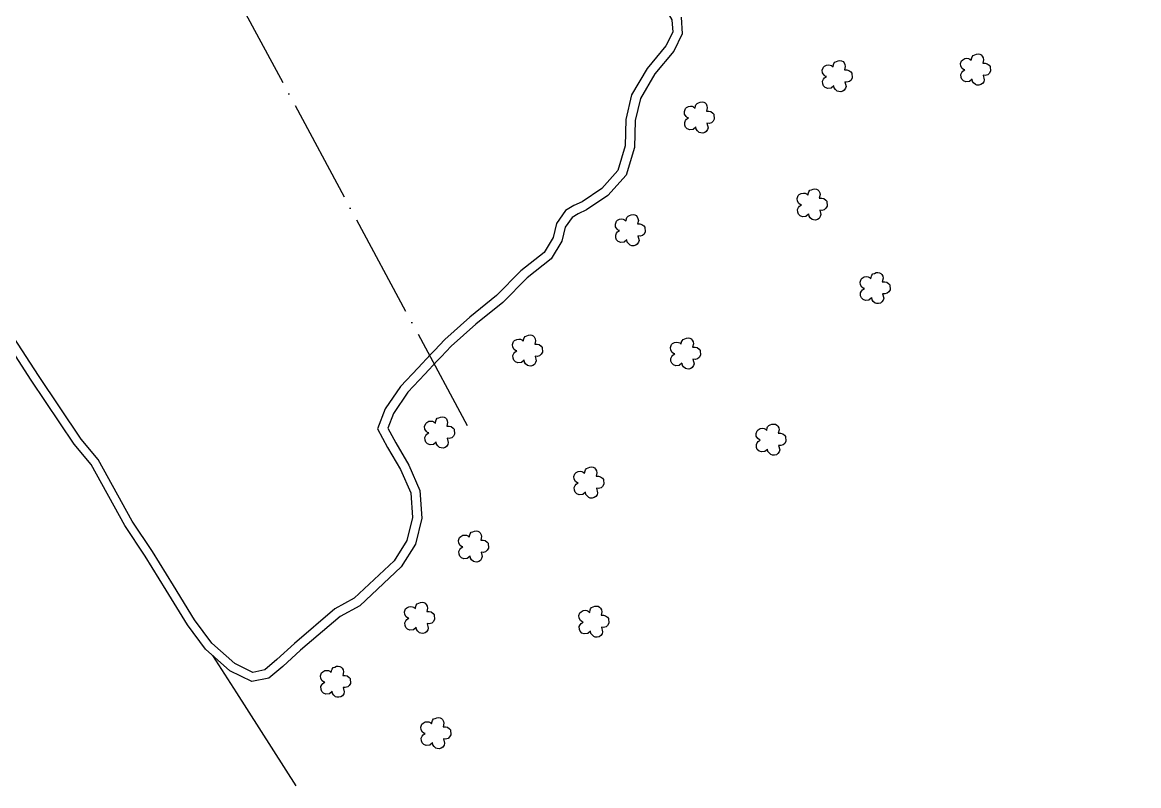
# Model space of a CAD drawing. Extents: x 713955 to 718155, y 7814478 to 7820418.
# Drawn here: x 716520 to 717036, y 7817044 to 7817397 of the extents above; entities that cross this region are included whole.
import ezdxf

# ---------------------------------------------------------------- set-up
doc = ezdxf.new("R2010")
doc.units = 0
doc.linetypes.add('ACAD_ISO04W100', pattern=[30, 24, -3, 0, -3])
doc.linetypes.add('CONTINUO', pattern=[0])
for name, color, linetype in [('0114001050', 1, 'Continuous'), ('0114001050014', 5, 'Continuous'), ('_SIMBOLO ARVORE', 118, 'Continuous'), ('REDE_DE_LUZ', 6, 'Continuous')]:
    doc.layers.add(name, color=color, linetype=linetype)

msp = doc.modelspace()

# ---------------------------------------------------------------- linework, layer by layer
msp.add_lwpolyline([(716607.83, 7817104.17), (716618.86, 7817086.86), (716646.26, 7817043.87)])
at = {"layer": '0114001050'}
msp.add_lwpolyline([(716824.53, 7817399.69), (716825.11, 7817391.88), (716821.15, 7817383.93), (716812.37, 7817373.42), (716805.71, 7817361.98), (716803.3, 7817351.75), (716802.93, 7817339.35), (716799.16, 7817326.49), (716790.69, 7817317.07), (716780.86, 7817310.43), (716776.95, 7817308.56), (716774.08, 7817306.95), (716770.98, 7817302.35), (716769.44, 7817295.91), (716764.41, 7817287.79), (716753.33, 7817279.03), (716742.04, 7817267.59), (716729.53, 7817257.52), (716718.19, 7817247.28), (716713.5, 7817242.38), (716711.66, 7817240.48), (716706.05, 7817234.43), (716698.1, 7817226.01), (716691.52, 7817216.23), (716688.83, 7817209.33), (716692.53, 7817202.53), (716698.56, 7817192.26), (716703.72, 7817180.51), (716704.55, 7817167.71), (716701.7, 7817155.65), (716695.07, 7817145.17), (716675.85, 7817127.14), (716666.82, 7817122.14), (716648.51, 7817106.53), (716640.37, 7817099.04), (716633.87, 7817093.61), (716625.88, 7817092.08), (716615.76, 7817097.11), (716604.52, 7817107.12), (716596.13, 7817118.36), (716586.34, 7817134.43), (716576.57, 7817150.12), (716567.21, 7817164.3), (716551.55, 7817192.54), (716543.77, 7817201.89), (716523.91, 7817231.57), (716512.52, 7817249.26)], dxfattribs=at)
at = {"layer": '0114001050014', "linetype": 'CONTINUO', "flags": 128}
msp.add_lwpolyline([(716936.28, 7817865.62), (716988.87, 7817850.24), (717002.76, 7817845.37), (717028, 7817835.43), (717034.47, 7817828.32), (717036.24, 7817817.84), (717031.97, 7817806.87), (717026.86, 7817797.29), (717019.91, 7817790.76), (717008.97, 7817790.38), (717000.23, 7817791.49), (716992.3, 7817791.69), (716986.37, 7817785.58), (716987.15, 7817776.04), (716993.64, 7817769.8), (717002.06, 7817764.21), (717004.68, 7817757.29), (717002.5, 7817750.67), (716992.98, 7817746.14), (716982.91, 7817745.09), (716976.54, 7817740.19), (716971.73, 7817728.13), (716963.91, 7817716.53), (716949.24, 7817693.69), (716933.66, 7817673.24), (716928.77, 7817661.78), (716925.44, 7817645.84), (716922.56, 7817629.11), (716920.57, 7817616.16), (716919.17, 7817605.92), (716921.53, 7817597.94), (716928.02, 7817591.81), (716934.66, 7817585.35), (716935.17, 7817577.45), (716931.48, 7817564.77), (716926.16, 7817556.35), (716920.8, 7817549.66), (716913.18, 7817544.95), (716900.08, 7817541.9), (716887.56, 7817540.52), (716878.04, 7817537.35), (716869.02, 7817528.54), (716858.56, 7817520.67), (716852.12, 7817513.28), (716847.92, 7817501.93), (716844.28, 7817490.91), (716838.74, 7817479.63), (716830.14, 7817471.95), (716822.41, 7817463.09), (716819.81, 7817451.69), (716822.95, 7817434.56), (716820.24, 7817424.14), (716815.68, 7817413.6), (716816.37, 7817405), (716820.31, 7817398.36), (716820.73, 7817392.74), (716817.52, 7817386.3), (716808.84, 7817375.9), (716801.67, 7817363.59), (716799.01, 7817352.31), (716798.65, 7817340.03), (716795.31, 7817328.64), (716787.85, 7817320.33), (716778.71, 7817314.18), (716774.97, 7817312.38), (716771.08, 7817310.2), (716766.98, 7817304.1), (716765.42, 7817297.58), (716761.16, 7817290.7), (716750.45, 7817282.24), (716739.15, 7817270.79), (716726.74, 7817260.8), (716715.18, 7817250.37), (716710.41, 7817245.36), (716708.54, 7817243.44), (716702.92, 7817237.37), (716694.73, 7817228.71), (716687.69, 7817218.24), (716684.09, 7817209.03), (716688.79, 7817200.41), (716694.72, 7817190.3), (716699.48, 7817179.48), (716700.21, 7817168.08), (716697.68, 7817157.34), (716691.73, 7817147.93), (716673.3, 7817130.64), (716664.36, 7817125.69), (716645.66, 7817109.75), (716637.54, 7817102.27), (716631.9, 7817097.57), (716626.41, 7817096.28), (716618.02, 7817100.45), (716607.49, 7817109.83), (716599.45, 7817120.61), (716589.74, 7817136.53), (716579.93, 7817152.28), (716570.63, 7817166.37), (716554.87, 7817194.81), (716546.98, 7817204.28), (716527.26, 7817233.77), (716515.9, 7817251.41), (716505.21, 7817268.42), (716497.98, 7817276.72), (716495.34, 7817277.38), (716489.05, 7817274.61), (716480.24, 7817264.47), (716465.53, 7817247.84), (716445.05, 7817226.1), (716423.81, 7817204.24), (716403.97, 7817183.6), (716384.9, 7817163.59), (716366.49, 7817144.47), (716352.38, 7817130.35), (716335.45, 7817115.69), (716320.23, 7817099.77), (716325.08, 7817113.41), (716334.01, 7817128.36), (716347.32, 7817150.87), (716360.68, 7817173.86), (716392.28, 7817226.05), (716420.15, 7817271.61), (716435.46, 7817295.83), (716462.57, 7817339.48), (716489.88, 7817385.22), (716502.89, 7817406.2), (716518.48, 7817430.52), (716521.99, 7817435.09), (716526.36, 7817437.31), (716533.72, 7817435.72), (716543.96, 7817431), (716554.17, 7817432.7), (716562.01, 7817440.1), (716567.72, 7817444.06), (716574.35, 7817440.53), (716582.79, 7817431.59), (716590.62, 7817422.57), (716597.67, 7817414.23), (716604.42, 7817407.38), (716611.81, 7817402.91), (716618.83, 7817406.87), (716624.27, 7817415.49), (716632.21, 7817427.73), (716643.43, 7817439.86), (716654.25, 7817451.67), (716664.4, 7817461.05), (716675.15, 7817470.95), (716684.13, 7817479.72), (716695.05, 7817490.19), (716705.08, 7817499.08), (716715.15, 7817507.9), (716722.35, 7817514.14), (716731.32, 7817522.24), (716737.42, 7817528.86), (716736.93, 7817533.16), (716731.17, 7817539.67), (716724.31, 7817545.85), (716718.52, 7817551.63), (716711.13, 7817559.16), (716685.79, 7817585.91), (716674.63, 7817597.91), (716664.74, 7817608.45), (716658.9, 7817612.8), (716661.44, 7817617.11), (716667.76, 7817623.47), (716675.81, 7817627.66), (716688.68, 7817631.44), (716727.11, 7817640.26), (716746.48, 7817645.46), (716763.72, 7817651.89), (716778.19, 7817658.17), (716793.46, 7817666.84), (716819.12, 7817688.01), (716828.89, 7817697.84), (716839.17, 7817709.59), (716847.48, 7817720.9), (716859.72, 7817743.31), (716864.55, 7817756.18), (716869.69, 7817772.57), (716873.2, 7817787.68), (716876.58, 7817802.68), (716879.79, 7817818.32), (716883.26, 7817833.85), (716885.57, 7817849.43), (716887.68, 7817862.77), (716890.13, 7817873.52), (716893.94, 7817877.39), (716906.46, 7817875.11)], close=True, dxfattribs=at)
at = {"layer": '_SIMBOLO ARVORE', "linetype": 'CONTINUO'}
for points in [[(716895.21, 7817367.8, 0), (716893.96, 7817366.75, 0), (716892.38, 7817366.57, 0), (716891.25, 7817367.01, 0), (716890.45, 7817367.79, 0), (716890.12, 7817368.7, 0), (716890.03, 7817370.03, 0), (716890.46, 7817370.87, 0), (716890.92, 7817371.49, 0), (716891.83, 7817372.11, 0), (716891.25, 7817372.29, 0), (716890.68, 7817372.76, 0), (716890.01, 7817373.82, 0), (716889.88, 7817375.09, 0), (716890.37, 7817376.4, 0), (716890.88, 7817376.87, 0), (716891.81, 7817377.44, 0), (716892.79, 7817377.57, 0), (716893.57, 7817377.46, 0), (716894.18, 7817377.17, 0), (716894.86, 7817376.57, 0), (716895.06, 7817377.72, 0), (716895.24, 7817378.18, 0), (716895.74, 7817378.82, 0), (716896.49, 7817379.1, 0), (716897.23, 7817379.43, 0), (716898.05, 7817379.5, 0), (716898.83, 7817379.39, 0), (716899.47, 7817379.05, 0), (716899.94, 7817378.55, 0), (716900.35, 7817377.73, 0), (716900.52, 7817376.82, 0), (716900.14, 7817375.21, 0), (716901.27, 7817375.23, 0), (716902.21, 7817375, 0), (716903.09, 7817374.3, 0), (716903.58, 7817373.74, 0), (716903.71, 7817371.52, 0), (716903.17, 7817370.52, 0), (716902.44, 7817369.86, 0), (716901.3, 7817369.56, 0), (716900.3, 7817369.64, 0), (716900.84, 7817367.57, 0), (716900.59, 7817366.68, 0), (716899.99, 7817365.84, 0), (716899.33, 7817365.31, 0), (716898.39, 7817365.08, 0), (716897.46, 7817365.14, 0), (716896.76, 7817365.33, 0), (716895.96, 7817366.12, 0), (716895.42, 7817366.83, 0), (716895.25, 7817367.9, 0)], [(716959.15, 7817370.86, 0), (716957.9, 7817369.82, 0), (716956.32, 7817369.64, 0), (716955.19, 7817370.07, 0), (716954.39, 7817370.86, 0), (716954.06, 7817371.76, 0), (716953.97, 7817373.09, 0), (716954.4, 7817373.93, 0), (716954.86, 7817374.55, 0), (716955.77, 7817375.17, 0), (716955.19, 7817375.36, 0), (716954.62, 7817375.83, 0), (716953.94, 7817376.89, 0), (716953.82, 7817378.15, 0), (716954.31, 7817379.47, 0), (716954.82, 7817379.94, 0), (716955.75, 7817380.51, 0), (716956.72, 7817380.64, 0), (716957.5, 7817380.53, 0), (716958.12, 7817380.24, 0), (716958.8, 7817379.64, 0), (716959, 7817380.79, 0), (716959.17, 7817381.25, 0), (716959.68, 7817381.89, 0), (716960.43, 7817382.17, 0), (716961.16, 7817382.49, 0), (716961.99, 7817382.57, 0), (716962.77, 7817382.46, 0), (716963.41, 7817382.12, 0), (716963.88, 7817381.61, 0), (716964.29, 7817380.8, 0), (716964.45, 7817379.89, 0), (716964.08, 7817378.28, 0), (716965.21, 7817378.29, 0), (716966.14, 7817378.07, 0), (716967.03, 7817377.37, 0), (716967.52, 7817376.81, 0), (716967.65, 7817374.59, 0), (716967.1, 7817373.59, 0), (716966.38, 7817372.93, 0), (716965.24, 7817372.62, 0), (716964.24, 7817372.71, 0), (716964.77, 7817370.63, 0), (716964.53, 7817369.75, 0), (716963.93, 7817368.9, 0), (716963.27, 7817368.38, 0), (716962.33, 7817368.15, 0), (716961.4, 7817368.2, 0), (716960.7, 7817368.4, 0), (716959.9, 7817369.19, 0), (716959.35, 7817369.9, 0), (716959.19, 7817370.97, 0)], [(716831.38, 7817348.69, 0), (716830.13, 7817347.65, 0), (716828.55, 7817347.47, 0), (716827.42, 7817347.9, 0), (716826.62, 7817348.69, 0), (716826.29, 7817349.59, 0), (716826.2, 7817350.92, 0), (716826.63, 7817351.76, 0), (716827.09, 7817352.38, 0), (716828, 7817353, 0), (716827.42, 7817353.19, 0), (716826.85, 7817353.66, 0), (716826.17, 7817354.72, 0), (716826.05, 7817355.98, 0), (716826.54, 7817357.3, 0), (716827.05, 7817357.77, 0), (716827.98, 7817358.34, 0), (716828.95, 7817358.47, 0), (716829.73, 7817358.36, 0), (716830.35, 7817358.07, 0), (716831.03, 7817357.47, 0), (716831.23, 7817358.62, 0), (716831.4, 7817359.08, 0), (716831.91, 7817359.72, 0), (716832.66, 7817360, 0), (716833.39, 7817360.32, 0), (716834.22, 7817360.4, 0), (716835, 7817360.29, 0), (716835.64, 7817359.95, 0), (716836.11, 7817359.44, 0), (716836.52, 7817358.63, 0), (716836.68, 7817357.72, 0), (716836.31, 7817356.11, 0), (716837.44, 7817356.12, 0), (716838.37, 7817355.9, 0), (716839.26, 7817355.2, 0), (716839.75, 7817354.64, 0), (716839.88, 7817352.42, 0), (716839.33, 7817351.42, 0), (716838.61, 7817350.76, 0), (716837.47, 7817350.45, 0), (716836.47, 7817350.54, 0), (716837, 7817348.46, 0), (716836.76, 7817347.58, 0), (716836.16, 7817346.73, 0), (716835.5, 7817346.21, 0), (716834.56, 7817345.98, 0), (716833.63, 7817346.03, 0), (716832.93, 7817346.23, 0), (716832.13, 7817347.02, 0), (716831.58, 7817347.73, 0), (716831.42, 7817348.8, 0)], [(716883.56, 7817308.43, 0), (716882.32, 7817307.38, 0), (716880.74, 7817307.2, 0), (716879.61, 7817307.64, 0), (716878.81, 7817308.43, 0), (716878.48, 7817309.33, 0), (716878.39, 7817310.66, 0), (716878.82, 7817311.5, 0), (716879.27, 7817312.12, 0), (716880.18, 7817312.74, 0), (716879.6, 7817312.92, 0), (716879.03, 7817313.4, 0), (716878.36, 7817314.46, 0), (716878.24, 7817315.72, 0), (716878.72, 7817317.03, 0), (716879.23, 7817317.5, 0), (716880.16, 7817318.07, 0), (716881.14, 7817318.2, 0), (716881.92, 7817318.09, 0), (716882.54, 7817317.81, 0), (716883.21, 7817317.2, 0), (716883.42, 7817318.36, 0), (716883.59, 7817318.82, 0), (716884.1, 7817319.46, 0), (716884.85, 7817319.73, 0), (716885.58, 7817320.06, 0), (716886.41, 7817320.13, 0), (716887.19, 7817320.02, 0), (716887.82, 7817319.69, 0), (716888.29, 7817319.18, 0), (716888.71, 7817318.36, 0), (716888.87, 7817317.46, 0), (716888.49, 7817315.84, 0), (716889.63, 7817315.86, 0), (716890.56, 7817315.63, 0), (716891.44, 7817314.93, 0), (716891.93, 7817314.38, 0), (716892.07, 7817312.15, 0), (716891.52, 7817311.16, 0), (716890.8, 7817310.49, 0), (716889.66, 7817310.19, 0), (716888.66, 7817310.28, 0), (716889.19, 7817308.2, 0), (716888.95, 7817307.31, 0), (716888.35, 7817306.47, 0), (716887.68, 7817305.94, 0), (716886.74, 7817305.71, 0), (716885.81, 7817305.77, 0), (716885.12, 7817305.97, 0), (716884.31, 7817306.75, 0), (716883.77, 7817307.46, 0), (716883.6, 7817308.54, 0)], [(716799.46, 7817296.5, 0), (716798.22, 7817295.46, 0), (716796.63, 7817295.28, 0), (716795.51, 7817295.71, 0), (716794.71, 7817296.5, 0), (716794.37, 7817297.4, 0), (716794.29, 7817298.73, 0), (716794.72, 7817299.57, 0), (716795.17, 7817300.19, 0), (716796.08, 7817300.81, 0), (716795.5, 7817301, 0), (716794.93, 7817301.47, 0), (716794.26, 7817302.53, 0), (716794.14, 7817303.79, 0), (716794.62, 7817305.11, 0), (716795.13, 7817305.58, 0), (716796.06, 7817306.15, 0), (716797.04, 7817306.28, 0), (716797.82, 7817306.16, 0), (716798.44, 7817305.88, 0), (716799.11, 7817305.28, 0), (716799.32, 7817306.43, 0), (716799.49, 7817306.89, 0), (716799.99, 7817307.53, 0), (716800.75, 7817307.81, 0), (716801.48, 7817308.13, 0), (716802.31, 7817308.21, 0), (716803.09, 7817308.1, 0), (716803.72, 7817307.76, 0), (716804.19, 7817307.25, 0), (716804.61, 7817306.44, 0), (716804.77, 7817305.53, 0), (716804.39, 7817303.92, 0), (716805.52, 7817303.93, 0), (716806.46, 7817303.71, 0), (716807.34, 7817303.01, 0), (716807.83, 7817302.45, 0), (716807.96, 7817300.23, 0), (716807.42, 7817299.23, 0), (716806.7, 7817298.57, 0), (716805.55, 7817298.26, 0), (716804.55, 7817298.35, 0), (716805.09, 7817296.27, 0), (716804.84, 7817295.39, 0), (716804.24, 7817294.54, 0), (716803.58, 7817294.02, 0), (716802.64, 7817293.79, 0), (716801.71, 7817293.84, 0), (716801.01, 7817294.04, 0), (716800.21, 7817294.83, 0), (716799.67, 7817295.54, 0), (716799.5, 7817296.61, 0)], [(716912.71, 7817269.73, 0), (716911.46, 7817268.69, 0), (716909.88, 7817268.5, 0), (716908.75, 7817268.94, 0), (716907.95, 7817269.73, 0), (716907.62, 7817270.63, 0), (716907.53, 7817271.96, 0), (716907.96, 7817272.8, 0), (716908.42, 7817273.42, 0), (716909.33, 7817274.04, 0), (716908.75, 7817274.23, 0), (716908.18, 7817274.7, 0), (716907.5, 7817275.76, 0), (716907.38, 7817277.02, 0), (716907.87, 7817278.33, 0), (716908.38, 7817278.81, 0), (716909.31, 7817279.37, 0), (716910.29, 7817279.5, 0), (716911.07, 7817279.39, 0), (716911.68, 7817279.11, 0), (716912.36, 7817278.5, 0), (716912.56, 7817279.66, 0), (716912.73, 7817280.12, 0), (716913.24, 7817280.76, 0), (716913.99, 7817281.03, 0), (716914.73, 7817281.36, 0), (716915.55, 7817281.44, 0), (716916.33, 7817281.32, 0), (716916.97, 7817280.99, 0), (716917.44, 7817280.48, 0), (716917.85, 7817279.67, 0), (716918.01, 7817278.76, 0), (716917.64, 7817277.14, 0), (716918.77, 7817277.16, 0), (716919.71, 7817276.94, 0), (716920.59, 7817276.24, 0), (716921.08, 7817275.68, 0), (716921.21, 7817273.45, 0), (716920.67, 7817272.46, 0), (716919.94, 7817271.79, 0), (716918.8, 7817271.49, 0), (716917.8, 7817271.58, 0), (716918.34, 7817269.5, 0), (716918.09, 7817268.62, 0), (716917.49, 7817267.77, 0), (716916.83, 7817267.24, 0), (716915.89, 7817267.01, 0), (716914.96, 7817267.07, 0), (716914.26, 7817267.27, 0), (716913.46, 7817268.05, 0), (716912.91, 7817268.76, 0), (716912.75, 7817269.84, 0)], [(716751.88, 7817240.83, 0), (716750.64, 7817239.79, 0), (716749.05, 7817239.61, 0), (716747.93, 7817240.04, 0), (716747.13, 7817240.83, 0), (716746.79, 7817241.73, 0), (716746.7, 7817243.06, 0), (716747.14, 7817243.9, 0), (716747.59, 7817244.52, 0), (716748.5, 7817245.14, 0), (716747.92, 7817245.33, 0), (716747.35, 7817245.8, 0), (716746.68, 7817246.86, 0), (716746.56, 7817248.12, 0), (716747.04, 7817249.44, 0), (716747.55, 7817249.91, 0), (716748.48, 7817250.48, 0), (716749.46, 7817250.61, 0), (716750.24, 7817250.5, 0), (716750.86, 7817250.21, 0), (716751.53, 7817249.61, 0), (716751.74, 7817250.76, 0), (716751.91, 7817251.22, 0), (716752.41, 7817251.86, 0), (716753.17, 7817252.14, 0), (716753.9, 7817252.46, 0), (716754.73, 7817252.54, 0), (716755.51, 7817252.43, 0), (716756.14, 7817252.09, 0), (716756.61, 7817251.58, 0), (716757.03, 7817250.77, 0), (716757.19, 7817249.86, 0), (716756.81, 7817248.25, 0), (716757.94, 7817248.26, 0), (716758.88, 7817248.04, 0), (716759.76, 7817247.34, 0), (716760.25, 7817246.78, 0), (716760.38, 7817244.56, 0), (716759.84, 7817243.56, 0), (716759.11, 7817242.9, 0), (716757.97, 7817242.59, 0), (716756.97, 7817242.68, 0), (716757.51, 7817240.6, 0), (716757.26, 7817239.72, 0), (716756.66, 7817238.87, 0), (716756, 7817238.35, 0), (716755.06, 7817238.12, 0), (716754.13, 7817238.17, 0), (716753.43, 7817238.37, 0), (716752.63, 7817239.16, 0), (716752.09, 7817239.87, 0), (716751.92, 7817240.94, 0)], [(716824.96, 7817239.42, 0), (716823.71, 7817238.38, 0), (716822.13, 7817238.19, 0), (716821, 7817238.63, 0), (716820.2, 7817239.42, 0), (716819.87, 7817240.32, 0), (716819.78, 7817241.65, 0), (716820.21, 7817242.49, 0), (716820.67, 7817243.11, 0), (716821.58, 7817243.73, 0), (716821, 7817243.92, 0), (716820.43, 7817244.39, 0), (716819.76, 7817245.45, 0), (716819.63, 7817246.71, 0), (716820.12, 7817248.02, 0), (716820.63, 7817248.5, 0), (716821.56, 7817249.06, 0), (716822.54, 7817249.19, 0), (716823.32, 7817249.08, 0), (716823.93, 7817248.8, 0), (716824.61, 7817248.19, 0), (716824.81, 7817249.35, 0), (716824.99, 7817249.81, 0), (716825.49, 7817250.45, 0), (716826.24, 7817250.72, 0), (716826.98, 7817251.05, 0), (716827.8, 7817251.13, 0), (716828.58, 7817251.01, 0), (716829.22, 7817250.68, 0), (716829.69, 7817250.17, 0), (716830.1, 7817249.36, 0), (716830.26, 7817248.45, 0), (716829.89, 7817246.83, 0), (716831.02, 7817246.85, 0), (716831.96, 7817246.63, 0), (716832.84, 7817245.93, 0), (716833.33, 7817245.37, 0), (716833.46, 7817243.14, 0), (716832.92, 7817242.15, 0), (716832.19, 7817241.48, 0), (716831.05, 7817241.18, 0), (716830.05, 7817241.27, 0), (716830.59, 7817239.19, 0), (716830.34, 7817238.31, 0), (716829.74, 7817237.46, 0), (716829.08, 7817236.93, 0), (716828.14, 7817236.7, 0), (716827.21, 7817236.76, 0), (716826.51, 7817236.96, 0), (716825.71, 7817237.74, 0), (716825.17, 7817238.45, 0), (716825, 7817239.53, 0)], [(716711.23, 7817202.89, 0), (716709.99, 7817201.84, 0), (716708.4, 7817201.66, 0), (716707.27, 7817202.1, 0), (716706.47, 7817202.89, 0), (716706.14, 7817203.79, 0), (716706.05, 7817205.12, 0), (716706.49, 7817205.96, 0), (716706.94, 7817206.58, 0), (716707.85, 7817207.2, 0), (716707.27, 7817207.38, 0), (716706.7, 7817207.85, 0), (716706.03, 7817208.91, 0), (716705.91, 7817210.18, 0), (716706.39, 7817211.49, 0), (716706.9, 7817211.96, 0), (716707.83, 7817212.53, 0), (716708.81, 7817212.66, 0), (716709.59, 7817212.55, 0), (716710.21, 7817212.26, 0), (716710.88, 7817211.66, 0), (716711.09, 7817212.81, 0), (716711.26, 7817213.28, 0), (716711.76, 7817213.92, 0), (716712.52, 7817214.19, 0), (716713.25, 7817214.52, 0), (716714.08, 7817214.59, 0), (716714.86, 7817214.48, 0), (716715.49, 7817214.15, 0), (716715.96, 7817213.64, 0), (716716.37, 7817212.82, 0), (716716.54, 7817211.92, 0), (716716.16, 7817210.3, 0), (716717.29, 7817210.32, 0), (716718.23, 7817210.09, 0), (716719.11, 7817209.39, 0), (716719.6, 7817208.83, 0), (716719.73, 7817206.61, 0), (716719.19, 7817205.61, 0), (716718.46, 7817204.95, 0), (716717.32, 7817204.65, 0), (716716.32, 7817204.74, 0), (716716.86, 7817202.66, 0), (716716.61, 7817201.77, 0), (716716.01, 7817200.93, 0), (716715.35, 7817200.4, 0), (716714.41, 7817200.17, 0), (716713.48, 7817200.23, 0), (716712.78, 7817200.43, 0), (716711.98, 7817201.21, 0), (716711.44, 7817201.92, 0), (716711.27, 7817203, 0)], [(716864.55, 7817199.56, 0), (716863.3, 7817198.52, 0), (716861.72, 7817198.34, 0), (716860.59, 7817198.77, 0), (716859.79, 7817199.56, 0), (716859.46, 7817200.46, 0), (716859.37, 7817201.79, 0), (716859.8, 7817202.63, 0), (716860.26, 7817203.25, 0), (716861.17, 7817203.87, 0), (716860.59, 7817204.06, 0), (716860.02, 7817204.53, 0), (716859.34, 7817205.59, 0), (716859.22, 7817206.85, 0), (716859.71, 7817208.17, 0), (716860.22, 7817208.64, 0), (716861.15, 7817209.21, 0), (716862.13, 7817209.34, 0), (716862.91, 7817209.23, 0), (716863.52, 7817208.94, 0), (716864.2, 7817208.34, 0), (716864.4, 7817209.49, 0), (716864.57, 7817209.95, 0), (716865.08, 7817210.59, 0), (716865.83, 7817210.87, 0), (716866.57, 7817211.19, 0), (716867.39, 7817211.27, 0), (716868.17, 7817211.16, 0), (716868.81, 7817210.82, 0), (716869.28, 7817210.31, 0), (716869.69, 7817209.5, 0), (716869.85, 7817208.59, 0), (716869.48, 7817206.98, 0), (716870.61, 7817206.99, 0), (716871.55, 7817206.77, 0), (716872.43, 7817206.07, 0), (716872.92, 7817205.51, 0), (716873.05, 7817203.29, 0), (716872.51, 7817202.29, 0), (716871.78, 7817201.63, 0), (716870.64, 7817201.32, 0), (716869.64, 7817201.41, 0), (716870.17, 7817199.33, 0), (716869.93, 7817198.45, 0), (716869.33, 7817197.6, 0), (716868.67, 7817197.08, 0), (716867.73, 7817196.85, 0), (716866.8, 7817196.9, 0), (716866.1, 7817197.1, 0), (716865.3, 7817197.89, 0), (716864.75, 7817198.6, 0), (716864.59, 7817199.67, 0)], [(716780.28, 7817179.69, 0), (716779.04, 7817178.65, 0), (716777.45, 7817178.46, 0), (716776.32, 7817178.9, 0), (716775.52, 7817179.69, 0), (716775.19, 7817180.59, 0), (716775.1, 7817181.92, 0), (716775.53, 7817182.76, 0), (716775.99, 7817183.38, 0), (716776.9, 7817184, 0), (716776.32, 7817184.19, 0), (716775.75, 7817184.66, 0), (716775.08, 7817185.72, 0), (716774.96, 7817186.98, 0), (716775.44, 7817188.3, 0), (716775.95, 7817188.77, 0), (716776.88, 7817189.34, 0), (716777.86, 7817189.47, 0), (716778.64, 7817189.35, 0), (716779.25, 7817189.07, 0), (716779.93, 7817188.47, 0), (716780.13, 7817189.62, 0), (716780.31, 7817190.08, 0), (716780.81, 7817190.72, 0), (716781.56, 7817191, 0), (716782.3, 7817191.32, 0), (716783.12, 7817191.4, 0), (716783.91, 7817191.29, 0), (716784.54, 7817190.95, 0), (716785.01, 7817190.44, 0), (716785.42, 7817189.63, 0), (716785.59, 7817188.72, 0), (716785.21, 7817187.11, 0), (716786.34, 7817187.12, 0), (716787.28, 7817186.9, 0), (716788.16, 7817186.2, 0), (716788.65, 7817185.64, 0), (716788.78, 7817183.41, 0), (716788.24, 7817182.42, 0), (716787.51, 7817181.76, 0), (716786.37, 7817181.45, 0), (716785.37, 7817181.54, 0), (716785.91, 7817179.46, 0), (716785.66, 7817178.58, 0), (716785.06, 7817177.73, 0), (716784.4, 7817177.21, 0), (716783.46, 7817176.97, 0), (716782.53, 7817177.03, 0), (716781.83, 7817177.23, 0), (716781.03, 7817178.02, 0), (716780.49, 7817178.73, 0), (716780.32, 7817179.8, 0)], [(716726.9, 7817150.12, 0), (716725.65, 7817149.07, 0), (716724.07, 7817148.89, 0), (716722.94, 7817149.33, 0), (716722.14, 7817150.11, 0), (716721.81, 7817151.02, 0), (716721.72, 7817152.35, 0), (716722.15, 7817153.19, 0), (716722.61, 7817153.81, 0), (716723.52, 7817154.43, 0), (716722.94, 7817154.61, 0), (716722.37, 7817155.08, 0), (716721.69, 7817156.14, 0), (716721.57, 7817157.41, 0), (716722.06, 7817158.72, 0), (716722.57, 7817159.19, 0), (716723.5, 7817159.76, 0), (716724.47, 7817159.89, 0), (716725.26, 7817159.78, 0), (716725.87, 7817159.49, 0), (716726.55, 7817158.89, 0), (716726.75, 7817160.04, 0), (716726.92, 7817160.51, 0), (716727.43, 7817161.15, 0), (716728.18, 7817161.42, 0), (716728.92, 7817161.75, 0), (716729.74, 7817161.82, 0), (716730.52, 7817161.71, 0), (716731.16, 7817161.38, 0), (716731.63, 7817160.87, 0), (716732.04, 7817160.05, 0), (716732.2, 7817159.15, 0), (716731.83, 7817157.53, 0), (716732.96, 7817157.55, 0), (716733.9, 7817157.32, 0), (716734.78, 7817156.62, 0), (716735.27, 7817156.06, 0), (716735.4, 7817153.84, 0), (716734.85, 7817152.84, 0), (716734.13, 7817152.18, 0), (716732.99, 7817151.88, 0), (716731.99, 7817151.97, 0), (716732.52, 7817149.89, 0), (716732.28, 7817149, 0), (716731.68, 7817148.16, 0), (716731.02, 7817147.63, 0), (716730.08, 7817147.4, 0), (716729.15, 7817147.46, 0), (716728.45, 7817147.66, 0), (716727.65, 7817148.44, 0), (716727.1, 7817149.15, 0), (716726.94, 7817150.23, 0)], [(716701.95, 7817117.07, 0), (716700.7, 7817116.02, 0), (716699.12, 7817115.84, 0), (716697.99, 7817116.28, 0), (716697.19, 7817117.06, 0), (716696.86, 7817117.96, 0), (716696.77, 7817119.29, 0), (716697.2, 7817120.13, 0), (716697.66, 7817120.75, 0), (716698.57, 7817121.37, 0), (716697.99, 7817121.56, 0), (716697.42, 7817122.03, 0), (716696.74, 7817123.09, 0), (716696.62, 7817124.35, 0), (716697.11, 7817125.67, 0), (716697.62, 7817126.14, 0), (716698.55, 7817126.71, 0), (716699.52, 7817126.84, 0), (716700.3, 7817126.73, 0), (716700.92, 7817126.44, 0), (716701.6, 7817125.84, 0), (716701.8, 7817126.99, 0), (716701.97, 7817127.45, 0), (716702.48, 7817128.09, 0), (716703.23, 7817128.37, 0), (716703.97, 7817128.69, 0), (716704.79, 7817128.77, 0), (716705.57, 7817128.66, 0), (716706.21, 7817128.32, 0), (716706.68, 7817127.81, 0), (716707.09, 7817127, 0), (716707.25, 7817126.09, 0), (716706.88, 7817124.48, 0), (716708.01, 7817124.49, 0), (716708.95, 7817124.27, 0), (716709.83, 7817123.57, 0), (716710.32, 7817123.01, 0), (716710.45, 7817120.79, 0), (716709.9, 7817119.79, 0), (716709.18, 7817119.13, 0), (716708.04, 7817118.82, 0), (716707.04, 7817118.91, 0), (716707.57, 7817116.83, 0), (716707.33, 7817115.95, 0), (716706.73, 7817115.1, 0), (716706.07, 7817114.58, 0), (716705.13, 7817114.35, 0), (716704.2, 7817114.4, 0), (716703.5, 7817114.6, 0), (716702.7, 7817115.39, 0), (716702.15, 7817116.1, 0), (716701.99, 7817117.17, 0)], [(716782.6, 7817115.33, 0), (716781.36, 7817114.28, 0), (716779.77, 7817114.1, 0), (716778.64, 7817114.54, 0), (716777.84, 7817115.32, 0), (716777.51, 7817116.22, 0), (716777.42, 7817117.55, 0), (716777.86, 7817118.39, 0), (716778.31, 7817119.02, 0), (716779.22, 7817119.63, 0), (716778.64, 7817119.82, 0), (716778.07, 7817120.29, 0), (716777.4, 7817121.35, 0), (716777.28, 7817122.61, 0), (716777.76, 7817123.93, 0), (716778.27, 7817124.4, 0), (716779.2, 7817124.97, 0), (716780.18, 7817125.1, 0), (716780.96, 7817124.99, 0), (716781.58, 7817124.7, 0), (716782.25, 7817124.1, 0), (716782.46, 7817125.25, 0), (716782.63, 7817125.71, 0), (716783.13, 7817126.35, 0), (716783.89, 7817126.63, 0), (716784.62, 7817126.95, 0), (716785.45, 7817127.03, 0), (716786.23, 7817126.92, 0), (716786.86, 7817126.58, 0), (716787.33, 7817126.07, 0), (716787.74, 7817125.26, 0), (716787.91, 7817124.35, 0), (716787.53, 7817122.74, 0), (716788.66, 7817122.75, 0), (716789.6, 7817122.53, 0), (716790.48, 7817121.83, 0), (716790.97, 7817121.27, 0), (716791.1, 7817119.05, 0), (716790.56, 7817118.05, 0), (716789.83, 7817117.39, 0), (716788.69, 7817117.08, 0), (716787.69, 7817117.17, 0), (716788.23, 7817115.09, 0), (716787.98, 7817114.21, 0), (716787.38, 7817113.36, 0), (716786.72, 7817112.84, 0), (716785.78, 7817112.61, 0), (716784.85, 7817112.66, 0), (716784.15, 7817112.86, 0), (716783.35, 7817113.65, 0), (716782.81, 7817114.36, 0), (716782.64, 7817115.43, 0)], [(716663.07, 7817087.49, 0), (716661.83, 7817086.44, 0), (716660.24, 7817086.26, 0), (716659.11, 7817086.7, 0), (716658.31, 7817087.49, 0), (716657.98, 7817088.39, 0), (716657.89, 7817089.72, 0), (716658.33, 7817090.56, 0), (716658.78, 7817091.18, 0), (716659.69, 7817091.8, 0), (716659.11, 7817091.98, 0), (716658.54, 7817092.46, 0), (716657.87, 7817093.52, 0), (716657.75, 7817094.78, 0), (716658.23, 7817096.09, 0), (716658.74, 7817096.56, 0), (716659.67, 7817097.13, 0), (716660.65, 7817097.26, 0), (716661.43, 7817097.15, 0), (716662.05, 7817096.87, 0), (716662.72, 7817096.26, 0), (716662.92, 7817097.42, 0), (716663.1, 7817097.88, 0), (716663.6, 7817098.52, 0), (716664.36, 7817098.79, 0), (716665.09, 7817099.12, 0), (716665.92, 7817099.19, 0), (716666.7, 7817099.08, 0), (716667.33, 7817098.75, 0), (716667.8, 7817098.24, 0), (716668.21, 7817097.42, 0), (716668.38, 7817096.52, 0), (716668, 7817094.9, 0), (716669.13, 7817094.92, 0), (716670.07, 7817094.69, 0), (716670.95, 7817094, 0), (716671.44, 7817093.44, 0), (716671.57, 7817091.21, 0), (716671.03, 7817090.22, 0), (716670.3, 7817089.55, 0), (716669.16, 7817089.25, 0), (716668.16, 7817089.34, 0), (716668.7, 7817087.26, 0), (716668.45, 7817086.37, 0), (716667.85, 7817085.53, 0), (716667.19, 7817085, 0), (716666.25, 7817084.77, 0), (716665.32, 7817084.83, 0), (716664.62, 7817085.03, 0), (716663.82, 7817085.81, 0), (716663.28, 7817086.52, 0), (716663.11, 7817087.6, 0)], [(716709.49, 7817063.72, 0), (716708.25, 7817062.67, 0), (716706.66, 7817062.49, 0), (716705.53, 7817062.92, 0), (716704.73, 7817063.71, 0), (716704.4, 7817064.61, 0), (716704.31, 7817065.94, 0), (716704.75, 7817066.78, 0), (716705.2, 7817067.4, 0), (716706.11, 7817068.02, 0), (716705.53, 7817068.21, 0), (716704.96, 7817068.68, 0), (716704.29, 7817069.74, 0), (716704.17, 7817071, 0), (716704.65, 7817072.32, 0), (716705.16, 7817072.79, 0), (716706.09, 7817073.36, 0), (716707.07, 7817073.49, 0), (716707.85, 7817073.38, 0), (716708.46, 7817073.09, 0), (716709.14, 7817072.49, 0), (716709.34, 7817073.64, 0), (716709.52, 7817074.1, 0), (716710.02, 7817074.74, 0), (716710.77, 7817075.02, 0), (716711.51, 7817075.34, 0), (716712.33, 7817075.42, 0), (716713.12, 7817075.31, 0), (716713.75, 7817074.97, 0), (716714.22, 7817074.46, 0), (716714.63, 7817073.65, 0), (716714.8, 7817072.74, 0), (716714.42, 7817071.13, 0), (716715.55, 7817071.14, 0), (716716.49, 7817070.92, 0), (716717.37, 7817070.22, 0), (716717.86, 7817069.66, 0), (716717.99, 7817067.44, 0), (716717.45, 7817066.44, 0), (716716.72, 7817065.78, 0), (716715.58, 7817065.47, 0), (716714.58, 7817065.56, 0), (716715.12, 7817063.48, 0), (716714.87, 7817062.6, 0), (716714.27, 7817061.75, 0), (716713.61, 7817061.23, 0), (716712.67, 7817061, 0), (716711.74, 7817061.05, 0), (716711.04, 7817061.25, 0), (716710.24, 7817062.04, 0), (716709.7, 7817062.75, 0), (716709.53, 7817063.82, 0)]]:
    msp.add_polyline3d(points, dxfattribs=at)
at = {"layer": 'REDE_DE_LUZ', "linetype": 'ACAD_ISO04W100', "ltscale": 2}
msp.add_lwpolyline([(716962.82, 7817905.63), (716716.05, 7817552.92), (716617.51, 7817411.73), (716726.06, 7817209.67)], dxfattribs=at)

doc.saveas('drawing.dxf')
